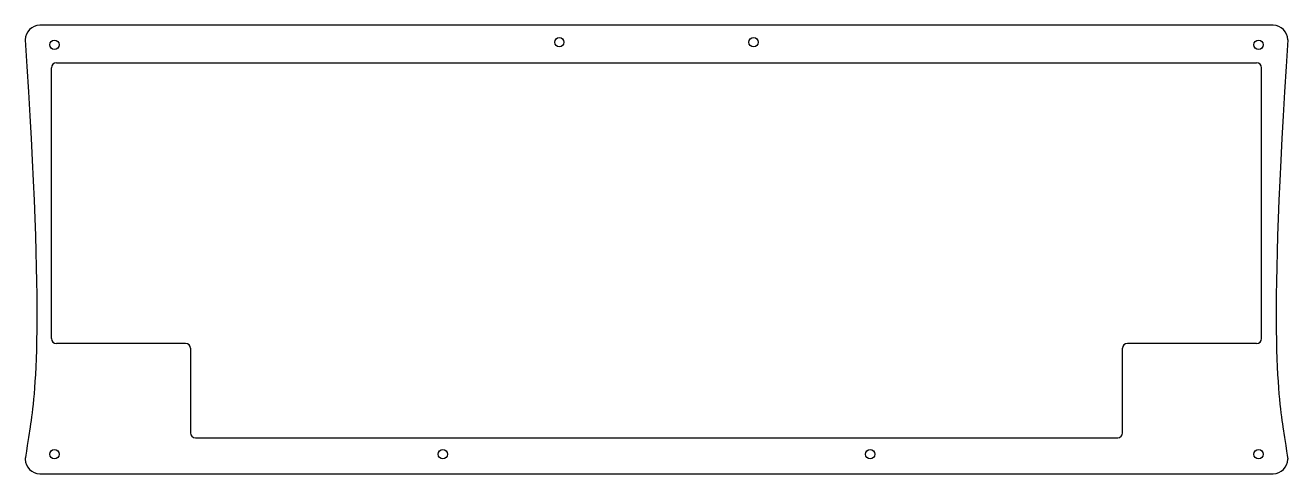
# Model space of a CAD drawing. Header units: millimetres. Extents: x 1 to 261, y 1 to 93.
import ezdxf

# ---------------------------------------------------------------- set-up
doc = ezdxf.new("R2010")
doc.units = ezdxf.units.MM
doc.layers.get('0').update_dxf_attribs({"lineweight": 25, "true_color": 0x000000})

msp = doc.modelspace()

# ---------------------------------------------------------------- linework, layer by layer
for p, q in [((257.65, 93.2), (4, 93.2)), ((6.4, 28.79), (6.4, 84.46)), ((7.4, 85.46), (254.25, 85.46)), ((255.25, 28.79), (255.25, 84.46)), ((33.98, 27.79), (7.4, 27.79)), ((34.98, 26.79), (34.98, 9.4)), ((226.67, 9.4), (226.67, 26.79)), ((254.25, 27.79), (227.67, 27.79)), ((35.98, 8.4), (225.67, 8.4)), ((4, 1), (257.65, 1))]:
    msp.add_line(p, q)
for centre in [(7, 89.2), (110.84, 89.7), (150.79, 89.7), (254.65, 89.2), (7, 5), (86.88, 5), (174.77, 5), (254.65, 5)]:
    msp.add_circle(centre, 0.956)
for centre, radius, start, end in [((4, 90.2), 3, 90, 180), ((257.65, 90.2), 3, 360, 90), ((7.4, 84.46), 1, 90, 180), ((254.25, 84.46), 1, 360, 90), ((7.4, 28.79), 1, 180, 270), ((254.25, 28.79), 1, 270, 0), ((33.98, 26.79), 1, 0, 90), ((227.67, 26.79), 1, 90, 180), ((35.98, 9.4), 1, 180, 270), ((225.67, 9.4), 1, 270, 0), ((4, 4), 3, 180, 270), ((257.65, 4), 3, 270, 0)]:
    msp.add_arc(centre, radius, start, end)
for points in [[(1, 90.2), (4.97, 30.48), (1, 4), (1, 4), (1, 4)], [(260.65, 90.2), (256.68, 30.48), (260.65, 4), (260.65, 4), (260.65, 4)]]:
    msp.add_open_spline(points, degree=3)

doc.saveas('drawing.dxf')
